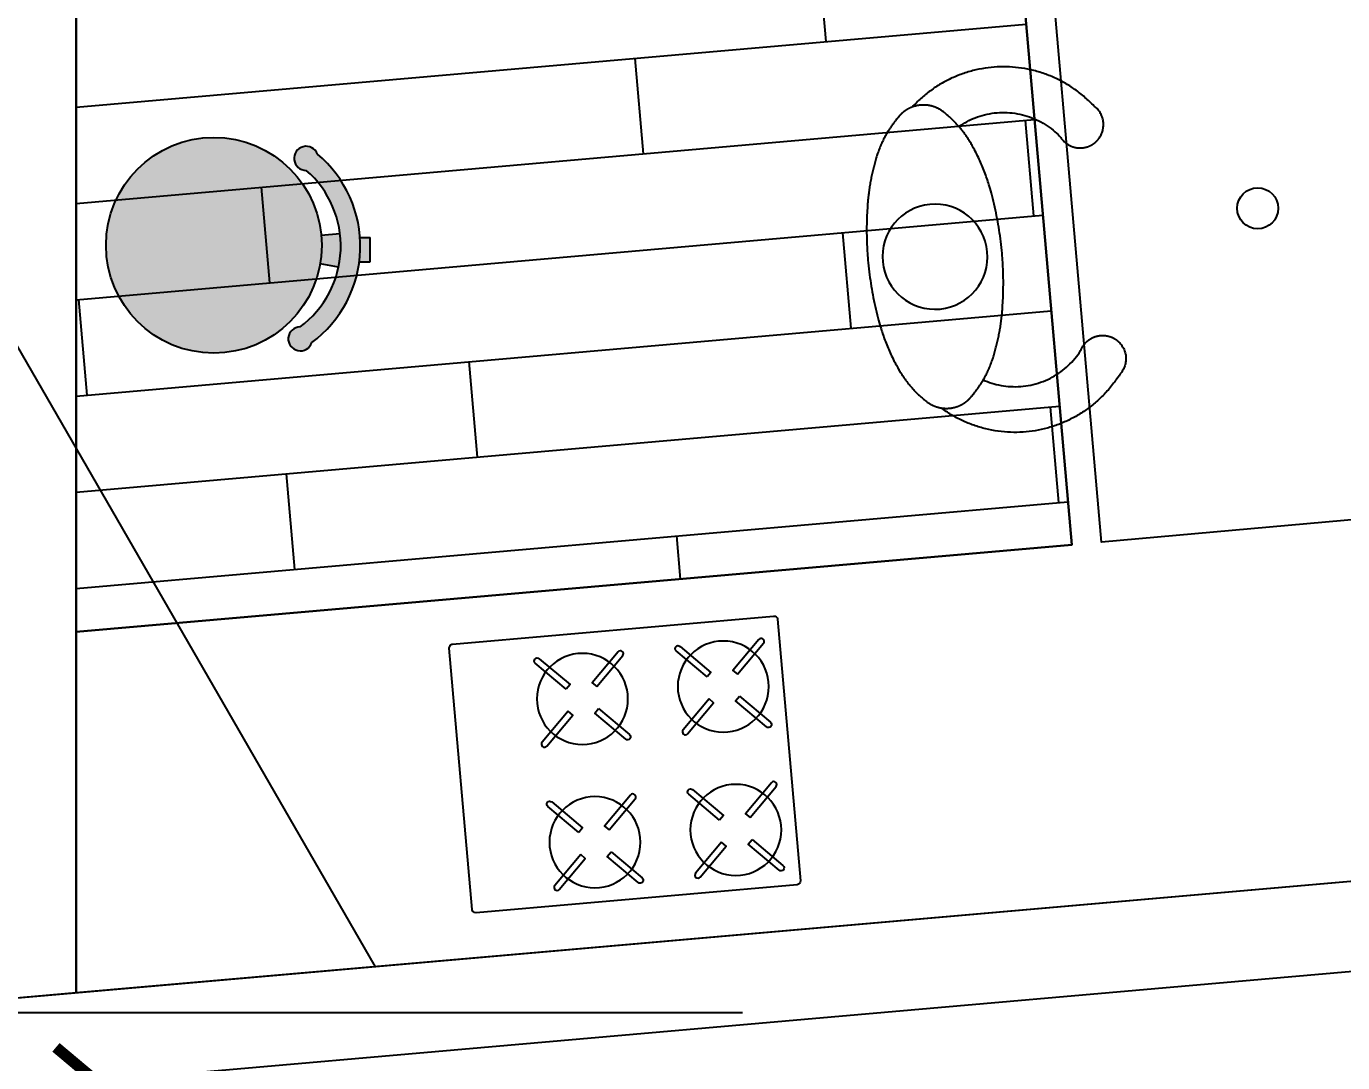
# Model space of a CAD drawing. Header units: metres. Extents: x 97 to 197, y 104 to 205.
# Drawn here: x 108.443 to 110.64, y 115.649 to 117.378 of the extents above; entities that cross this region are included whole.
import ezdxf

# ---------------------------------------------------------------- set-up
doc = ezdxf.new("R2010")
doc.units = ezdxf.units.M
doc.linetypes.add('ACAD_ISO10W100', pattern=[18, 12, -3, 0, -3])
doc.linetypes.add('ACAD_ISO12W100', pattern=[21, 12, -3, 0, -3, 0, -3])
doc.layers.get('0').update_dxf_attribs({"plot": 0})
doc.layers.add('00-AUX1', color=200, linetype='Continuous', plot=False)
doc.layers.add('00-AUX2', color=30, linetype='Continuous', plot=False)
for name, color, linetype in [('1-ALV_CORTE', 5, 'Continuous'), ('10-PROJ_SUP', 2, 'ACAD_ISO12W100'), ('15-COTAS', 14, 'Continuous'), ('16-EIXOS', 253, 'ACAD_ISO10W100'), ('18-HATCH', 1, 'Continuous'), ('3-LAYOUT', 2, 'Continuous'), ('4-SANIT.', 2, 'Continuous')]:
    doc.layers.add(name, color=color, linetype=linetype)
doc.styles.get("Standard").update_dxf_attribs({"font": 'arial.ttf', "height": 2.5})
doc.dimstyles.new('COTA ANOTATIVA', dxfattribs={"dimtxt": 2.5, "dimasz": 2.5, "dimexe": 2, "dimexo": 1, "dimgap": 0.5, "dimtad": 1, "dimzin": 4, "dimdsep": 46, "dimtxsty": 'Standard', "dimblk": 'ARCHTICK', "dimcen": 1, "dimclrd": 256, "dimclre": 256, "dimclrt": 256, "dimazin": 0, "dimtfac": 1, "dimtofl": 0, "dimtmove": 1, "dimatfit": 3, "dimldrblk": 'DOT', "dimfxl": 2, "dimfxlon": 1, "dimtolj": 1, "dimtzin": 0, "dimarcsym": 0})

# ---------------------------------------------------------------- blocks, each defined once
blk = doc.blocks.new('cuba_02')
at = {"layer": '4-SANIT.'}
for centre in [(-0.218, -0.137, -0.1859), (0.218, -0.137, -0.1859)]:
    blk.add_circle(centre, 0.0342, dxfattribs=at)
blk = doc.blocks.new('coocktop-tramontina_02')
at = {"layer": '3-LAYOUT'}
blk.add_lwpolyline([(-0.275, -0.444), (-0.275, -0.006, -0.414214), (-0.269, 0), (0.269, 0, -0.414214), (0.275, -0.006), (0.275, -0.444, -0.414214), (0.269, -0.45), (-0.269, -0.45, -0.414214)], format="xyb", close=True, dxfattribs=at)
for points, elevation in [([(-0.2005, -0.0816), (-0.2482, -0.0339, -0.414214), (-0.2482, -0.0268), (-0.2482, -0.0268, -0.414214), (-0.2411, -0.0268), (-0.1934, -0.0745)], 0.075), ([(-0.1495, -0.0816), (-0.1018, -0.0339, 0.414214), (-0.1018, -0.0268), (-0.1018, -0.0268, 0.414214), (-0.1089, -0.0268), (-0.1566, -0.0745)], 0.075), ([(0.0355, -0.0816), (-0.0122, -0.0339, -0.414214), (-0.0122, -0.0268), (-0.0122, -0.0268, -0.414214), (-0.0051, -0.0268), (0.0426, -0.0745)], 0.075), ([(0.0865, -0.0816), (0.1342, -0.0339, 0.414214), (0.1342, -0.0268), (0.1342, -0.0268, 0.414214), (0.1271, -0.0268), (0.0794, -0.0745)], 0.075), ([(-0.2005, -0.1184), (-0.2482, -0.1661, 0.414214), (-0.2482, -0.1732), (-0.2482, -0.1732, 0.414214), (-0.2411, -0.1732), (-0.1934, -0.1255)], 0.075), ([(-0.1495, -0.1184), (-0.1018, -0.1661, -0.414214), (-0.1018, -0.1732), (-0.1018, -0.1732, -0.414214), (-0.1089, -0.1732), (-0.1566, -0.1255)], 0.075), ([(0.0355, -0.1184), (-0.0122, -0.1661, 0.414214), (-0.0122, -0.1732), (-0.0122, -0.1732, 0.414214), (-0.0051, -0.1732), (0.0426, -0.1255)], 0.075), ([(0.0865, -0.1184), (0.1342, -0.1661, -0.414214), (0.1342, -0.1732), (0.1342, -0.1732, -0.414214), (0.1271, -0.1732), (0.0794, -0.1255)], 0.075), ([(-0.2005, -0.3216), (-0.2482, -0.2739, -0.414214), (-0.2482, -0.2668), (-0.2482, -0.2668, -0.414214), (-0.2411, -0.2668), (-0.1934, -0.3145)], 0.075), ([(-0.1495, -0.3216), (-0.1018, -0.2739, 0.414214), (-0.1018, -0.2668), (-0.1018, -0.2668, 0.414214), (-0.1089, -0.2668), (-0.1566, -0.3145)], 0.075), ([(0.0355, -0.3216), (-0.0122, -0.2739, -0.414214), (-0.0122, -0.2668), (-0.0122, -0.2668, -0.414214), (-0.0051, -0.2668), (0.0426, -0.3145)], 0.045), ([(0.0865, -0.3216), (0.1342, -0.2739, 0.414214), (0.1342, -0.2668), (0.1342, -0.2668, 0.414214), (0.1271, -0.2668), (0.0794, -0.3145)], 0.045), ([(-0.2005, -0.3584), (-0.2482, -0.4061, 0.414214), (-0.2482, -0.4132), (-0.2482, -0.4132, 0.414214), (-0.2411, -0.4132), (-0.1934, -0.3655)], 0.075), ([(-0.1495, -0.3584), (-0.1018, -0.4061, -0.414214), (-0.1018, -0.4132), (-0.1018, -0.4132, -0.414214), (-0.1089, -0.4132), (-0.1566, -0.3655)], 0.075), ([(0.0355, -0.3584), (-0.0122, -0.4061, 0.414214), (-0.0122, -0.4132), (-0.0122, -0.4132, 0.414214), (-0.0051, -0.4132), (0.0426, -0.3655)], 0.045), ([(0.0865, -0.3584), (0.1342, -0.4061, -0.414214), (0.1342, -0.4132), (0.1342, -0.4132, -0.414214), (0.1271, -0.4132), (0.0794, -0.3655)], 0.045)]:
    blk.add_lwpolyline(points, format="xyb", close=True, dxfattribs=dict(at, elevation=elevation))
at = {"layer": '3-LAYOUT', "extrusion": (0, 0, -1)}
for centre in [(0.175, -0.1, -0.034), (-0.061, -0.1, -0.034), (0.175, -0.34, -0.034), (-0.061, -0.34, -0.004)]:
    blk.add_circle(centre, 0.076, dxfattribs=at)
blk = doc.blocks.new('banco-alto_01')
at = {"layer": '18-HATCH', "true_color": 0xffffff}
h = blk.add_hatch(color=7, dxfattribs=at)
h.dxf.hatch_style = 1
h.paths.add_polyline_path([(0.0157, -0.0591, 1), (-0.0157, 0.2995, 1)])
h.paths.add_polyline_path([(-0.0191, 0.3307), (-0.0163, 0.2994, -0.06594), (0.031, 0.2975), (0.0363, 0.3283, 0.083393)], flags=17)
h.paths.add_polyline_path([(-0.1522, 0.293, 1.921235), (-0.125, 0.2744, -0.479407), (0.136, 0.2641, 1.940866), (0.1623, 0.2836, 0.485388)])
h.paths.add_polyline_path([(-0.0131, 0.3811), (-0.0131, 0.3642, -0.05122), (0.0278, 0.363), (0.0278, 0.3811)])
at = {"layer": '3-LAYOUT'}
for p, q in [((-0.0131, 0.3642), (-0.0131, 0.3811)), ((0.0278, 0.3811), (-0.0131, 0.3811)), ((0.0278, 0.363), (0.0278, 0.3811)), ((-0.0191, 0.3307), (-0.0163, 0.2994)), ((0.0363, 0.3283), (0.031, 0.2975))]:
    blk.add_line(p, q, dxfattribs=at)
blk.add_circle((0, 0.1202), 0.18, dxfattribs=at)
for centre, radius, start, end in [((0.0014, 0.1644), 0.2003, 36.5122, 140.0778), ((0.0014, 0.1644), 0.1676, 36.5122, 138.9658), ((-0.1451, 0.2742), 0.0201, 110.7405, 0.7528), ((0.1561, 0.2645), 0.0201, 181.0303, 71.9941)]:
    blk.add_arc(centre, radius, start, end, dxfattribs=at)
blk = doc.blocks.new('PESSOA_SUP')
at = {"extrusion": (0, 0, -1)}
blk.add_ellipse((0, 0), major_axis=(6.2, 6.2), ratio=1, start_param=3.956653, end_param=10.239838, dxfattribs=at)
for points, weights, knots in [([(24.04, 2.97), (25.45, 1.38), (25.39, -0.75), (25.33, -2.88), (23.82, -4.39), (21.18, -7.04), (17.72, -8.44), (13.99, -9.96), (10.02, -10.56), (4.87, -11.34), (-0.33, -11.19), (-5.53, -11.04), (-10.62, -9.95), (-14.56, -9.11), (-18.19, -7.38), (-21.56, -5.77), (-24.04, -2.97), (-25.45, -1.38), (-25.39, 0.75), (-25.33, 2.88), (-23.82, 4.39), (-21.18, 7.04), (-17.72, 8.44), (-13.99, 9.96), (-10.02, 10.56), (-4.87, 11.34), (0.33, 11.19), (5.53, 11.04), (10.62, 9.95), (14.56, 9.11), (18.19, 7.38), (21.56, 5.77), (24.04, 2.97)], [1, 0.929701270478, 1, 0.929701270478, 1, 0.979938646826, 1, 0.993131101188, 1, 0.995927139307, 1, 0.995927139307, 1, 0.993131101188, 1, 0.979938646826, 1, 0.929701270478, 1, 0.929701270478, 1, 0.979938646826, 1, 0.993131101188, 1, 0.995927139307, 1, 0.995927139307, 1, 0.993131101188, 1, 0.979938646826, 1], [0, 0, 0, 0.754391, 0.754391, 1.508782, 1.508782, 1.910067, 1.910067, 2.144618, 2.144618, 2.325187, 2.325187, 2.505756, 2.505756, 2.740307, 2.740307, 3.141593, 3.141593, 3.895983, 3.895983, 4.650374, 4.650374, 5.05166, 5.05166, 5.286211, 5.286211, 5.46678, 5.46678, 5.647348, 5.647348, 5.881899, 5.881899, 6.283185, 6.283185, 6.283185]), ([(-21.41, -5.41), (-27.22, -15.03), (-18.57, -22.19), (-16.26, -23.42), (-16.52, -26.02), (-16.78, -28.62), (-19.28, -29.36), (-21.79, -30.1), (-23.42, -28.06), (-30.36, -22.32), (-30.88, -13.34), (-31.39, -4.35), (-25.16, 2.14)], [1, 0.757416039219, 1, 0.830099464433, 1, 0.830099464433, 1, 0.830099464433, 1, 0.9167251246, 1, 0.9167251246, 1], [0, 0, 0, 1.4229, 1.4229, 2.60592, 2.60592, 3.788941, 3.788941, 4.971961, 4.971961, 5.793945, 5.793945, 6.615928, 6.615928, 6.615928]), ([(21.05, -6.67), (26.28, -16.62), (17.22, -23.25), (14.84, -24.34), (14.95, -26.95), (15.05, -29.56), (17.51, -30.45), (19.97, -31.34), (21.72, -29.4), (28.98, -24.08), (30.03, -15.15), (31.08, -6.21), (25.25, 0.65)], [1, 0.757416039219, 1, 0.830099464433, 1, 0.830099464433, 1, 0.830099464433, 1, 0.9167251246, 1, 0.9167251246, 1], [0, 0, 0, 1.4229, 1.4229, 2.60592, 2.60592, 3.788941, 3.788941, 4.971961, 4.971961, 5.793945, 5.793945, 6.615928, 6.615928, 6.615928])]:
    blk.add_rational_spline(points, weights, degree=2, knots=knots)
blk = doc.blocks.new('_ArchTick')
at = {"color": 0, "linetype": 'ByBlock', "const_width": 0.15}
blk.add_lwpolyline([(-0.5, -0.5), (0.5, 0.5)], dxfattribs=at)
blk = doc.blocks.new('*D296')
at = {"layer": '15-COTAS', "lineweight": -2, "transparency": 16777216}
blk.add_arc((105.576, 118.1672), 0.556, 270, 5, dxfattribs=at)
at = {"layer": 'Defpoints', "color": 0, "transparency": 16777216}
for p in [(112.5494, 118.7773), (105.576, 118.1672), (105.576, 118.1672), (105.8679, 117.6939), (105.576, 111.1672)]:
    blk.add_point(p, dxfattribs=at)
at = {"layer": '15-COTAS', "lineweight": -2, "transparency": 16777216, "xscale": 0.125, "yscale": 0.125, "zscale": 0.125}
for p, rotation in [((106.1299, 118.2156), 95.00000000000047), ((105.576, 117.6112), 179.9999999999999)]:
    blk.add_blockref('_ArchTick', p, dxfattribs=dict(at, rotation=rotation))
at = {"layer": '15-COTAS', "transparency": 16777216, "insert": (106.0514, 117.7315), "char_height": 0.125, "attachment_point": 5, "rotation": 227.5}
blk.add_mtext('\\A1;95.00°', dxfattribs=at)
blk = doc.blocks.new('_Dot')
at = {"color": 0, "linetype": 'ByBlock', "lineweight": -2}
blk.add_line((-0.5, 0), (-1, 0), dxfattribs=at)
at = {"color": 0, "linetype": 'ByBlock', "const_width": 0.5}
blk.add_lwpolyline([(-0.25, 0, 1), (0.25, 0, 1)], format="xyb", close=True, dxfattribs=at)
blk = doc.blocks.new('*D299')
at = {"layer": '15-COTAS', "lineweight": -2, "transparency": 16777216}
blk.add_arc((108.076, 115.5752), 0.4861, 270, 5, dxfattribs=at)
at = {"layer": 'Defpoints', "color": 0, "transparency": 16777216}
for p in [(111.0003, 115.831), (108.076, 115.5752), (108.076, 115.5752), (108.3312, 115.1615), (108.076, 112.1672)]:
    blk.add_point(p, dxfattribs=at)
at = {"layer": '15-COTAS', "lineweight": -2, "transparency": 16777216, "xscale": 0.125, "yscale": 0.125, "zscale": 0.125}
for p, rotation in [((108.5602, 115.6175), 95.00000000000132), ((108.076, 115.0891), 180.0000000000005)]:
    blk.add_blockref('_ArchTick', p, dxfattribs=dict(at, rotation=rotation))
at = {"layer": '15-COTAS', "transparency": 16777216, "insert": (108.4999, 115.1868), "char_height": 0.125, "attachment_point": 5, "rotation": 227.5}
blk.add_mtext('\\A1;95.00°', dxfattribs=at)

msp = doc.modelspace()

# ---------------------------------------------------------------- hatches: boundary and pattern name
at = {"layer": '18-HATCH', "transparency": 33554508}
h = msp.add_hatch(color=254, dxfattribs=at)
h.dxf.hatch_style = 1
h.paths.add_polyline_path([(113.5749, 124.884), (113.5749, 124.3085, -0.706279), (112.158, 123.9283, -0.163371), (112.2667, 122.8106, 0.931401)])
edge = h.paths.add_edge_path()
edge.add_line((112.1544, 122.019), (112.1544, 121.5729))
edge = h.paths.add_edge_path()
edge.add_line((111.9313, 121.7984), (112.6313, 121.7984))
h.paths.add_polyline_path([(112.3021, 121.8163), (112.6153, 121.8163), (112.6153, 121.9487), (112.3021, 121.9487)], flags=9)
h.paths.add_polyline_path([(103.853, 118.645), (104.1098, 118.645), (104.1098, 118.9026), (103.853, 118.9026)], flags=9)
h.paths.add_polyline_path([(103.853, 118.345), (104.1098, 118.345), (104.1098, 118.6026), (103.853, 118.6026)], flags=9)
h.paths.add_polyline_path([(103.853, 118.045), (104.1098, 118.045), (104.1098, 118.3026), (103.853, 118.3026)], flags=9)
h.paths.add_polyline_path([(103.853, 117.745), (104.1098, 117.745), (104.1098, 118.0026), (103.853, 118.0026)], flags=9)
h.paths.add_polyline_path([(103.853, 117.448), (104.1098, 117.448), (104.1098, 117.7056), (103.853, 117.7056)], flags=9)
h.paths.add_polyline_path([(103.853, 117.145), (104.1098, 117.145), (104.1098, 117.4026), (103.853, 117.4026)], flags=9)
h.paths.add_polyline_path([(103.853, 116.845), (104.1098, 116.845), (104.1098, 117.1026), (103.853, 117.1026)], flags=9)
h.paths.add_polyline_path([(103.853, 116.545), (104.1098, 116.545), (104.1098, 116.8026), (103.853, 116.8026)], flags=9)
h.paths.add_polyline_path([(103.853, 116.245), (104.1098, 116.245), (104.1098, 116.5026), (103.853, 116.5026)], flags=9)
h.paths.add_polyline_path([(103.853, 115.945), (104.1098, 115.945), (104.1098, 116.2026), (103.853, 116.2026)], flags=9)
h.paths.add_polyline_path([(103.8648, 115.645), (104.0244, 115.645), (104.0244, 115.9026), (103.8648, 115.9026)], flags=9)
h.paths.add_polyline_path([(103.865, 115.345), (104.0246, 115.345), (104.0246, 115.6026), (103.865, 115.6026)], flags=9)
h.paths.add_polyline_path([(103.8638, 115.045), (104.0234, 115.045), (104.0234, 115.3026), (103.8638, 115.3026)], flags=9)
h.paths.add_polyline_path([(103.8655, 114.746), (104.0251, 114.746), (104.0251, 115.0036), (103.8655, 115.0036)], flags=9)
h.paths.add_polyline_path([(103.8648, 114.445), (104.0244, 114.445), (104.0244, 114.7026), (103.8648, 114.7026)], flags=9)
h.paths.add_polyline_path([(103.8698, 114.145), (104.0294, 114.145), (104.0294, 114.4026), (103.8698, 114.4026)], flags=9)
h.paths.add_polyline_path([(103.8647, 113.845), (104.0243, 113.845), (104.0243, 114.1026), (103.8647, 114.1026)], flags=9)
h.paths.add_polyline_path([(103.8669, 113.545), (104.0265, 113.545), (104.0265, 113.8026), (103.8669, 113.8026)], flags=9)
h.paths.add_polyline_path([(103.853, 113.245), (104.0126, 113.245), (104.0126, 113.5026), (103.853, 113.5026)], flags=9)
at = {"layer": '18-HATCH'}
h = msp.add_hatch(dxfattribs=at)
h.set_pattern_fill('BOARDW', color=256, scale=0.08, pattern_type=2)
h.set_pattern_definition([(5, (108.27917, 119.79093), (-0.013945, 0.159391), []), (95, (108.27917, 119.79093), (-0.346672, 0.290892), [0.16, -1.12]), (95, (108.9028, 120.0061), (-0.346672, 0.290892), [0.16, -1.12])])
h.paths.add_polyline_path([(108.526, 118.5126), (108.526, 116.3674), (110.1877, 116.5128), (110.0128, 118.5122), (110.6105, 118.5645), (110.5414, 119.3544), (109.9438, 119.3016), (109.8914, 119.8999), (107.9627, 119.7312), (107.9736, 119.604), (107.3345, 119.548), (107.3489, 119.388), (108.3057, 119.4717), (108.3191, 119.3133), (107.6802, 119.2574), (107.6942, 119.0977), (107.3763, 119.0699), (107.3909, 118.9097), (108.0263, 118.9653), (108.0394, 118.8073), (107.723, 118.7796), (107.7375, 118.6166), (108.3745, 118.6725), (108.3882, 118.5155), (108.3341, 118.5126)])

# ---------------------------------------------------------------- linework, layer by layer
at = {"layer": '00-AUX2', "transparency": 33554687}
msp.add_lwpolyline([(107.926, 119.7968), (107.9639, 119.7312), (110.2401, 119.9304), (110.2924, 119.3327), (110.5414, 119.3544), (110.8378, 115.9674), (107.926, 115.7126)], close=True, dxfattribs=at)
at = {"layer": '00-AUX2'}
msp.add_lwpolyline([(107.9627, 119.7312), (109.8914, 119.8999), (109.9438, 119.3016), (110.5414, 119.3544), (110.6105, 118.5645), (110.0128, 118.5122), (110.1877, 116.5128), (108.526, 116.3674), (108.526, 118.5126), (108.3341, 118.5126)], dxfattribs=at)
at = {"layer": '1-ALV_CORTE'}
for points in [[(109.6648, 120.0306), (110.6255, 120.1147), (111.0003, 115.831), (108.076, 115.5752), (108.076, 112.1672), (107.856, 112.1672)], [(109.6779, 119.8812), (110.2401, 119.9304), (110.2401, 119.9304), (110.2924, 119.3327), (110.5414, 119.3544), (110.8378, 115.9674), (108.2249, 115.7388), (107.926, 115.7126), (107.926, 115.7126), (107.926, 112.3172), (107.856, 112.3172)]]:
    msp.add_lwpolyline(points, dxfattribs=at)
at = {"layer": '10-PROJ_SUP', "ltscale": 0.5}
msp.add_line((107.3945, 118.6332), (109.0252, 115.8088), dxfattribs=at)
at = {"layer": '16-EIXOS'}
msp.add_line((102.0714, 115.7322), (109.6384, 115.7322), dxfattribs=at)
at = {"layer": '3-LAYOUT'}
for points in [[(108.526, 116.3674), (110.1877, 116.5128), (110.0128, 118.5122), (110.6105, 118.5645), (110.8378, 115.9674), (108.526, 115.7651)], [(110.6049, 118.0555), (110.7356, 116.5616), (110.2376, 116.5172), (110.1068, 118.0119)]]:
    msp.add_lwpolyline(points, close=True, dxfattribs=at)
msp.add_lwpolyline([(107.926, 115.7126), (107.926, 118.5126), (108.526, 118.5126), (108.526, 115.7651), (108.2249, 115.7388)], dxfattribs=at)

# ---------------------------------------------------------------- block references
at = {"rotation": 270}
msp.add_blockref('banco-alto_01', (108.6358, 117.0126), dxfattribs=at)
at = {"layer": '00-AUX1', "xscale": 0.01, "yscale": 0.01, "zscale": 0.01, "rotation": 97.18320788771487}
msp.add_blockref('PESSOA_SUP', (109.9595, 116.9936), dxfattribs=at)
at = {"layer": '3-LAYOUT'}
for name, p, rotation in [('cuba_02', (110.6155, 117.3035, -0.0004), 275), ('coocktop-tramontina_02', (109.4615, 115.9223), 185)]:
    msp.add_blockref(name, p, dxfattribs=dict(at, rotation=rotation))

# ---------------------------------------------------------------- dimensions: what is measured, and where the dimension line sits
at = {"layer": '15-COTAS', "transparency": 33554687}
for base, line1, line2, picture, middle in [((105.8679, 117.6939), ((105.576, 118.1672), (105.576, 111.1672)), ((105.576, 118.1672), (112.5494, 118.7773)), '*D296', (106.0514, 117.7315)), ((108.3312, 115.1615), ((108.076, 115.5752), (108.076, 112.1672)), ((111.0003, 115.831), (108.076, 115.5752)), '*D299', (108.4999, 115.1868))]:
    dim = msp.add_angular_dim_2l(base=base, line1=line1, line2=line2, dimstyle='COTA ANOTATIVA', override={"dimscale": 0}, dxfattribs=at)
    dim.commit()
    dim.dimension.update_dxf_attribs({"geometry": picture, "text_midpoint": middle})

doc.saveas('drawing.dxf')
